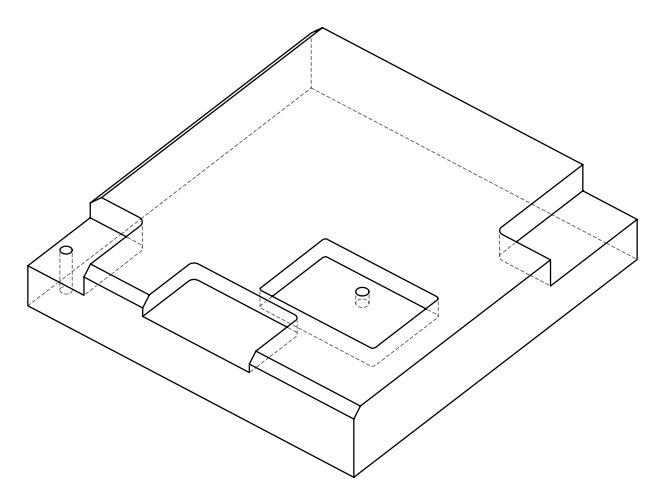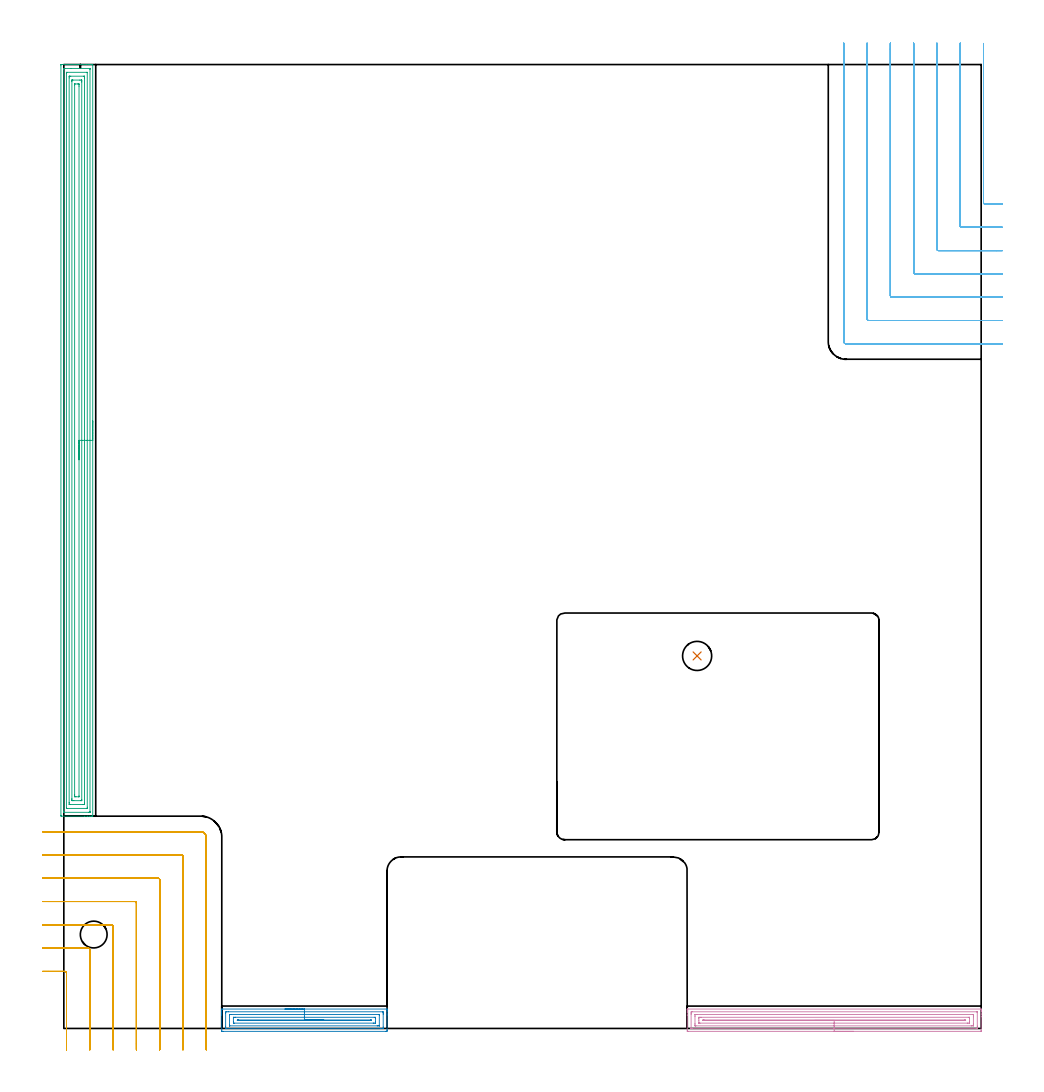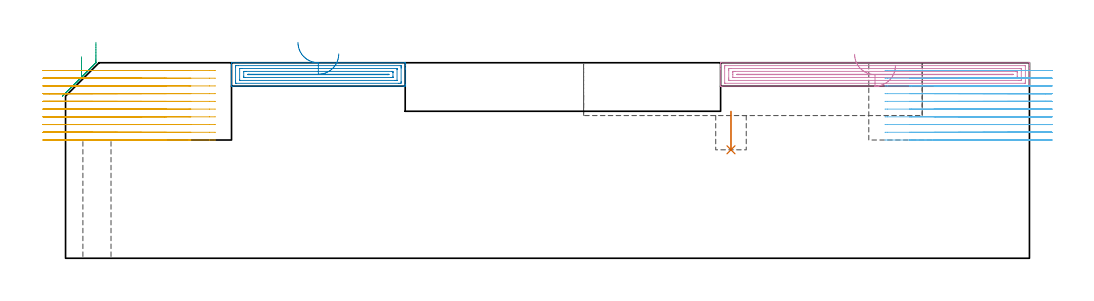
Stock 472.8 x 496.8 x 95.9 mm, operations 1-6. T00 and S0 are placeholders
(PLAN: 11 operations, 7 tool changes, 277.1 min)
(1 INDEXABLE_INSERT_DRILL_BLIND_HOLE_FROM_SOLID | STEP1POCKET | UGT0302_001 | 0.08 min | 7522 mm3)
(2 AREA_MILL | FG_CHAMFER_SURFACE | UGT0205_001 | 3.57 min | 6480 mm3)
(3 AREA_MILL_1 | FG_CHAMFER_SURFACE_1 | UGT0205_001 | 18.91 min | 53089 mm3)
(4 AREA_MILL_2 | FG_CHAMFER_SURFACE_2 | UGT0205_001 | 6.23 min | 10437 mm3)
(5 MILL_CORNER_NOTCH_RECTANGULAR | CORNER_NOTCH_RECTANGULAR | NXT0201_012 | Follow Part, ap 4, ae 75% | 19.31 min | 335175 mm3)
(6 MILL_CORNER_NOTCH_RECTANGULAR_1 | CORNER_NOTCH_RECTANGULAR_1 | NXT0201_012 | Follow Part, ap 4, ae 75% | 25.16 min | 453029 mm3)
(7 MILL_RECTANGULAR_POCKET | POCKET_RECTANGULAR_STRAIGHT | NXT0201_008 | Follow Part, ap 1.5, ae 75% | 158.3 min | 497623 mm3)
(8 MILL_SLOT | SLOT_PARTIAL_RECTANGULAR | NXT0201_011 | Follow Part, ap 3, ae 75% | 44.99 min | 324095 mm3)
(9 SPOT_DRILL | STEP1HOLE | NXT0321_9005460120000 | 0.04 min | 43 mm3)
(10 DRILL_THROUGH_HOLE_INTO_CENTER | STEP1HOLE | NXT0301_055 | 0.26 min | 3138 mm3)
(11 DRILL_TO_ENLARGE_THROUGH_HOLE | STEP1HOLE | NXT0301_103 | 0.27 min | 5526 mm3)
(TOOL UGT0302_001 | Indexable Insert Drill 15mm | D15 PA180 FL50 Z2)
(TOOL UGT0205_001 | Chamfer Mill 20 x 3 x 45 deg. | D20 FL50 Z2)
(TOOL NXT0201_012 | ENDMILL 16mm [2P460-1600-NA 1630] | D16 FL38 Z6)
(TOOL NXT0201_008 | ENDMILL 6mm [2P460-0600-NA 1630] | D6 FL26 Z6)
(TOOL NXT0201_011 | ENDMILL 12mm [2P460-1200-NA 1630] | D12 FL38 Z6)
(TOOL NXT0321_9005460120000 | NC Spot Drill, 142deg, 12mm, Carbide, Uncoated | D12 PA142 FL30 Z2)
(TOOL NXT0301_055 | Carbide Drill 8.4mm [860.1-0840-042A1-MM 2214] | D8.4 PA140 FL61 Z2)
(TOOL NXT0301_103 | Carbide Drill 13.8mm [860.1-1380-062A1-MM 2214] | D13.8 PA140 FL77 Z2)
(OP 1 INDEXABLE_INSERT_DRILL_BLIND_HOLE_FROM_SOLID)
G17 G21 G94 G90
T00 M6
G54
G17 G0 G90 X326.4 Y192. S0 M3
G43 Z105.9 H0
G94 G81 G98 Z53.2 F250. R72.
G80
M5
M2
(OP 2 AREA_MILL)
G17 G21 G94 G90
T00 M6
G54
G17 G0 G90 X114. Y10. S1061 M3
G43 Z105.9 H0
G94 G1 X114.038 Z105.028 F250.
X114.152 Z104.163
X114.341 Z103.312
X114.603 Z102.48
X114.937 Z101.674
X115.34 Z100.9
X115.808 Z100.164
X116.34 Z99.472
X116.929 Z98.829
X117.572 Z98.239
X118.264 Z97.708
X119. Z97.24
X119.774 Z96.837
X120.58 Z96.503
X121.412 Z96.241
X122.264 Z96.052
X123.128 Z95.938
X124. Z95.9
X166.43
X166.592 Y9.997 Z95.888
X166.594 Y9.993 Z95.884
X166.6 Y9.651 Z95.55
Y9.332 Z95.231
Y8.66 Z94.555
Y7.442 Z93.339
Y6.896 Z92.79
Y-0.769 Z85.129
X166.597 Y-1.042 Z84.856
X166.59 Y-1.492 Z84.406
X166.443 Y-1.496 Z84.402
X165.983 Y-1.5 Z84.4
X82.017
X81.584 Y-1.496 Z84.402
X81.41 Y-1.492 Z84.406
X81.4 Y-1.315 Z84.583
Y6.896 Z92.79
Y7.442 Z93.339
Y7.778 Z93.674
Y8.324 Z94.22
Y8.66 Z94.555
Y9.332 Z95.231
Y9.651 Z95.55
X81.406 Y9.993 Z95.884
X81.408 Y9.997 Z95.888
X81.57 Y10. Z95.9
X124.
Y8.586 Z94.486
X164.197 Y8.585 Z94.485
X164.273
X164.57 Y8.579 Z94.479
X164.59 Y8.482 Z94.382
X164.597 Y8.264 Z94.164
X164.599 Y7.778 Z93.678
X164.6 Y7.38 Z93.28
X164.599 Y0.722 Z86.622
X164.598 Y0.326 Z86.226
X164.59 Y-0.067 Z85.833
X164.197 Y-0.083 Z85.817
X164.12 Y-0.084 Z85.816
X163.303 Y-0.086 Z85.814
X83.803 Y-0.085 Z85.815
X83.727
X83.43 Y-0.079 Z85.821
X83.41 Y0.018 Z85.918
X83.403 Y0.236 Z86.136
X83.401 Y0.722 Z86.622
X83.4 Y1.12 Z87.02
X83.401 Y7.778 Z93.678
X83.402 Y8.174 Z94.074
X83.41 Y8.567 Z94.467
X83.803 Y8.583 Z94.483
X83.88 Y8.584 Z94.484
X84.697 Y8.586 Z94.486
X124.
Y7.171 Z93.071
X162.41
X162.503 Y7.169 Z93.069
X162.576 Y7.165 Z93.065
X162.59 Y7.164 Z93.064
X162.594 Y7.136 Z93.036
X162.597 Y7.083 Z92.983
X162.599 Y6.896 Z92.796
X162.6 Y6.708 Z92.608
X162.599 Y1.418 Z87.318
X162.593 Y1.355 Z87.255
X162.59 Y1.336 Z87.236
X162.582 Y1.334 Z87.234
X162.55 Y1.332 Z87.232
X162.41 Y1.33 Z87.23
X161.796 Y1.329 Z87.229
X161.517 Y1.328 Z87.228
X85.59 Y1.329 Z87.229
X85.497 Y1.331 Z87.231
X85.424 Y1.334 Z87.234
X85.41 Y1.336 Z87.236
X85.406 Y1.364 Z87.264
X85.403 Y1.417 Z87.317
X85.401 Y1.604 Z87.504
X85.4 Y1.791 Z87.691
X85.401 Y7.082 Z92.982
X85.407 Y7.145 Z93.045
X85.41 Y7.163 Z93.063
X85.418 Y7.166 Z93.066
X85.45 Y7.168 Z93.068
X85.59 Y7.17 Z93.07
X86.204 Y7.171 Z93.071
X86.483
X124.
Y5.757 Z91.657
X159.991 Y5.756 Z91.656
X160.472 Y5.752 Z91.652
X160.579 Y5.75 Z91.65
X160.59 Y5.564 Z91.464
X160.6 Y5.155 Z91.055
Y5.132 Z91.032
Y3.391 Z89.291
Y2.939 Z88.839
X160.598 Y2.831 Z88.731
X160.594 Y2.778 Z88.678
X160.591 Y2.756 Z88.656
X160.572 Y2.75 Z88.65
X160.36 Y2.746 Z88.646
X159.73 Y2.743 Z88.643
X159.47
X88.009
X87.528 Y2.748 Z88.648
X87.421 Y2.749 Z88.649
X87.41 Y2.936 Z88.836
X87.4 Y3.344 Z89.244
Y3.368 Z89.268
X87.401 Y5.561 Z91.461
X87.402 Y5.668 Z91.568
X87.406 Y5.722 Z91.622
X87.409 Y5.744 Z91.644
X87.428 Y5.75 Z91.65
X87.64 Y5.754 Z91.654
X88.27 Y5.757 Z91.657
X88.53
X124.
Y4.343 Z90.243
X158.038
X158.227 Y4.341 Z90.241
X158.59 Y4.335 Z90.235
X158.592 Y4.25 Z90.15
X158.59 Y4.176 Z90.076
X158.321 Y4.164 Z90.064
X158.132 Y4.158 Z90.058
X158.038 Y4.157 Z90.057
X157.944
X89.962
X89.773 Y4.159 Z90.059
X89.41 Y4.164 Z90.064
X89.408 Y4.25 Z90.15
X89.41 Y4.324 Z90.224
X89.679 Y4.336 Z90.236
X89.868 Y4.342 Z90.242
X89.962 Y4.343 Z90.243
X90.056
X124.
X124.872 Z90.281
X125.736 Z90.395
X126.588 Z90.584
X127.42 Z90.846
X128.226 Z91.18
X129. Z91.583
X129.736 Z92.051
X130.428 Z92.583
X131.071 Z93.172
X131.66 Z93.815
X132.192 Z94.507
X132.66 Z95.243
X133.063 Z96.017
X133.397 Z96.823
X133.659 Z97.655
X133.848 Z98.507
X133.962 Z99.371
X134. Z100.243
G0 Z105.9
M5
M2
(OP 3 AREA_MILL_1)
G17 G21 G94 G90
T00 M6
G54
G17 G0 G90 X14.9 Y313.1 S1061 M3
G43 Z105.9 H0
G94 G1 Y313.062 Z105.028 F250.
Y312.948 Z104.163
Y312.759 Z103.312
Y312.497 Z102.48
Y312.163 Z101.674
Y311.76 Z100.9
Y311.292 Z100.164
Y310.76 Z99.472
Y310.171 Z98.829
Y309.528 Z98.239
Y308.836 Z97.708
Y308.1 Z97.24
Y307.326 Z96.837
Y306.52 Z96.503
Y305.688 Z96.241
Y304.837 Z96.052
Y303.972 Z95.938
Y303.1 Z95.9
Y109.578
X14.897 Y109.41 Z95.888
X14.837 Y109.407 Z95.829
X14.413 Y109.4 Z95.412
X14.109 Z95.108
X13.396 Z94.392
X12.147 Z93.144
X10.718 Z91.713
X-1.158 Z79.84
X-1.492 Y109.41 Z79.506
X-1.499 Y109.742 Z79.499
Y109.756
Y496.175 Z79.501
X-1.494 Y496.78 Z79.504
X-1.492 Y496.793 Z79.506
X-0.889 Y496.8 Z80.108
X11.611 Z92.605
X13.04 Z94.036
X13.396 Z94.392
X14.109 Z95.108
X14.413 Z95.412
X14.837 Y496.793 Z95.829
X14.897 Y496.79 Z95.888
X14.9 Y496.622 Z95.9
Y303.1
X13.486 Z94.486
Y111.724
X13.485 Y111.634 Z94.485
X13.481 Y111.455 Z94.481
X13.479 Y111.411 Z94.479
X13.472 Y111.408 Z94.472
X13.448 Y111.404 Z94.448
X13.396 Y111.402 Z94.396
X12.916 Y111.4 Z93.916
X0.004 Y111.401 Z81.004
X-0.055 Y111.402 Z80.945
X-0.072 Y111.405 Z80.928
X-0.076 Y111.408 Z80.924
X-0.079 Y111.426 Z80.921
X-0.083 Y111.544 Z80.917
X-0.085 Y111.723 Z80.915
X-0.086 Y111.813 Z80.914
Y494.477
X-0.085 Y494.566 Z80.915
X-0.081 Y494.745 Z80.919
X-0.079 Y494.79 Z80.921
X-0.072 Y494.792 Z80.928
X-0.048 Y494.796 Z80.952
X0.004 Y494.798 Z81.004
X0.484 Y494.8 Z81.484
X3.609 Z84.609
X13.396 Y494.799 Z94.396
X13.455 Y494.798 Z94.455
X13.472 Y494.795 Z94.472
X13.476 Y494.792 Z94.476
X13.479 Y494.774 Z94.479
X13.483 Y494.656 Z94.483
X13.485 Y494.477 Z94.485
X13.486 Y494.387 Z94.486
Y303.1
X12.071 Z93.071
Y114.033
X12.07 Y113.601 Z93.07
X12.068 Y113.486 Z93.068
X12.065 Y113.429 Z93.065
X12.063 Y113.41 Z93.063
X12.011 Y113.407 Z93.011
X11.81 Y113.401 Z92.81
X1.589 Z82.589
X1.455 Y113.404 Z82.455
X1.349 Y113.41 Z82.349
X1.334 Y113.414 Z82.334
X1.332 Y113.422 Z82.332
X1.33 Y113.447 Z82.33
X1.329 Y113.601 Z82.329
Y492.167
X1.33 Y492.599 Z82.33
X1.331 Y492.715 Z82.331
X1.335 Y492.771 Z82.335
X1.337 Y492.79 Z82.337
X1.389 Y492.793 Z82.389
X1.59 Y492.799 Z82.59
X11.811 Z92.811
X11.945 Y492.796 Z92.945
X12.051 Y492.79 Z93.051
X12.066 Y492.786 Z93.066
X12.068 Y492.778 Z93.068
X12.07 Y492.753 Z93.07
X12.071 Y492.599 Z93.071
Y303.1
X10.657 Z91.657
Y116.282
X10.651 Y115.455 Z91.651
X10.645 Y115.41 Z91.645
X10.596 Y115.405 Z91.596
X10.486 Y115.402 Z91.486
X10.266 Y115.4 Z91.266
X9.825 Z90.825
X3.129 Z84.129
X2.912 Y115.402 Z83.912
X2.804 Y115.405 Z83.804
X2.755 Y115.41 Z83.755
X2.75 Y115.444 Z83.75
X2.743 Y116.222 Z83.743
Y116.282
Y489.918
X2.749 Y490.745 Z83.749
X2.755 Y490.79 Z83.755
X2.804 Y490.795 Z83.804
X2.914 Y490.798 Z83.914
X3.134 Y490.8 Z84.134
X3.575 Z84.575
X10.271 Z91.271
X10.488 Y490.798 Z91.488
X10.596 Y490.795 Z91.596
X10.645 Y490.79 Z91.645
X10.65 Y490.756 Z91.65
X10.657 Y489.979 Z91.657
Y489.918
Y303.1
X9.243 Z90.243
Y118.07
X9.242 Y117.76 Z90.242
X9.237 Y117.448 Z90.237
X9.236 Y117.414 Z90.236
X9.223 Y117.41 Z90.223
X9.183 Y117.405 Z90.183
X9.099 Y117.402 Z90.099
X8.932 Y117.4 Z89.932
X8.708 Z89.708
X5.137 Z86.137
X4.468 Y117.402 Z85.468
X4.241 Y117.404 Z85.241
X4.175 Y117.41 Z85.175
X4.164 Y117.429 Z85.164
X4.161 Y117.483 Z85.161
X4.158 Y118.07 Z85.158
X4.157 Y118.381 Z85.157
Y488.13
X4.158 Y488.44 Z85.158
X4.163 Y488.752 Z85.163
X4.164 Y488.786 Z85.164
X4.177 Y488.79 Z85.177
X4.217 Y488.795 Z85.217
X4.301 Y488.798 Z85.301
X4.468 Y488.8 Z85.468
X4.692 Z85.692
X8.263 Z89.263
X8.932 Y488.798 Z89.932
X9.159 Y488.796 Z90.159
X9.225 Y488.79 Z90.225
X9.236 Y488.771 Z90.236
X9.238 Y488.717 Z90.238
X9.242 Y488.13 Z90.242
X9.243 Y487.819 Z90.243
Y303.1
X7.829 Z88.829
X7.828 Y119.858 Z88.828
X7.826 Y119.516 Z88.826
X7.824 Y119.432 Z88.824
X7.823 Y119.417 Z88.823
X7.81 Y119.41 Z88.81
X7.756 Y119.406 Z88.756
X7.603 Y119.401 Z88.603
X6.254 Y119.4 Z87.254
X5.816 Y119.402 Z86.816
X5.621 Y119.408 Z86.621
X5.579 Y119.41 Z86.579
X5.576 Y119.482 Z86.576
X5.573 Y119.646 Z86.573
X5.572 Y119.858 Z86.572
X5.571 Y120.541 Z86.571
Y486.342
X5.574 Y486.684 Z86.574
X5.576 Y486.768 Z86.576
X5.577 Y486.783 Z86.577
X5.59 Y486.79 Z86.59
X5.644 Y486.794 Z86.644
X5.797 Y486.799 Z86.797
X7.146 Y486.8 Z88.146
X7.584 Y486.798 Z88.584
X7.779 Y486.792 Z88.779
X7.821 Y486.79 Z88.821
X7.824 Y486.718 Z88.824
X7.827 Y486.555 Z88.827
X7.828 Y486.342 Z88.828
X7.829 Y485.659 Z88.829
Y303.1
Y302.228 Z88.867
Y301.364 Z88.981
Y300.512 Z89.17
Y299.68 Z89.432
Y298.874 Z89.766
Y298.1 Z90.169
Y297.364 Z90.637
Y296.672 Z91.168
Y296.029 Z91.758
Y295.44 Z92.401
Y294.909 Z93.093
Y294.44 Z93.829
Y294.037 Z94.603
Y293.703 Z95.409
Y293.441 Z96.241
Y293.252 Z97.092
Y293.138 Z97.957
Y293.1 Z98.829
G0 Z105.9
M5
M2
(OP 4 AREA_MILL_2)
G17 G21 G94 G90
T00 M6
G54
G17 G0 G90 X407.05 Y-1.5 S1061 M3
G43 Z105.9 H0
Z94.4
G94 G1 X407.012 Z93.528 F250.
X406.898 Z92.663
X406.709 Z91.812
X406.447 Z90.98
X406.113 Z90.174
X405.71 Z89.4
X405.242 Z88.664
X404.71 Z87.972
X404.121 Z87.329
X403.478 Z86.74
X402.786 Z86.208
X402.05 Z85.74
X401.276 Z85.337
X400.47 Z85.003
X399.638 Z84.741
X398.786 Z84.552
X397.922 Z84.438
X397.05 Z84.4
X321.931
X321.498 Y-1.496 Z84.402
X321.31 Y-1.492 Z84.406
X321.3 Y-1.301 Z84.596
Y6.896 Z92.791
Y8.297 Z94.193
Y8.66 Z94.555
Y9.385 Z95.285
Y9.623 Z95.523
X321.306 Y9.993 Z95.884
X321.308 Y9.997 Z95.888
X321.484 Y10. Z95.9
X472.616
X472.792 Y9.997 Z95.888
X472.794 Y9.993 Z95.884
X472.8 Y9.623 Z95.523
Y9.385 Z95.284
Y8.66 Z94.555
Y7.415 Z93.312
Y6.014 Z91.909
Y-1.042 Z84.856
X472.798 Y-1.303 Z84.594
X472.79 Y-1.492 Z84.406
X472.599 Y-1.499 Z84.399
X397.05 Y-1.5 Z84.4
Y-0.086 Z85.814
X323.72 Y-0.085 Z85.815
X323.644
X323.335 Y-0.079 Z85.821
X323.309 Y-0.074 Z85.826
X323.305 Y-0.05 Z85.85
X323.302 Y-0.015 Z85.885
X323.301 Y0.019 Z85.919
X323.3 Y0.254 Z86.154
Y7.309 Z93.209
X323.302 Y7.778 Z93.678
X323.306 Y8.186 Z94.086
X323.32 Y8.579 Z94.479
X323.72 Y8.585 Z94.485
X323.795
X470.38
X470.457
X470.765 Y8.579 Z94.479
X470.791 Y8.574 Z94.474
X470.795 Y8.55 Z94.45
X470.798 Y8.515 Z94.415
X470.799 Y8.481 Z94.381
X470.8 Y8.246 Z94.146
Y1.191 Z87.091
X470.798 Y0.722 Z86.622
X470.794 Y0.314 Z86.214
X470.78 Y-0.079 Z85.821
X470.38 Y-0.085 Z85.815
X470.305
X397.05 Y-0.086 Z85.814
Y1.328 Z87.228
X325.787 Y1.329 Z87.229
X325.508 Y1.33 Z87.23
X325.415 Y1.332 Z87.232
X325.343 Y1.335 Z87.235
X325.31 Y1.345 Z87.245
X325.307 Y1.399 Z87.299
X325.303 Y1.604 Z87.504
X325.3 Y1.809 Z87.709
Y2.486 Z88.386
Y6.219 Z92.119
X325.302 Y6.896 Z92.796
X325.304 Y7.097 Z92.997
X325.31 Y7.163 Z93.063
X325.369 Y7.165 Z93.065
X325.508 Y7.168 Z93.068
X326.123 Y7.171 Z93.071
X326.402
X468.313
X468.592 Y7.17 Z93.07
X468.685 Y7.168 Z93.068
X468.757 Y7.165 Z93.065
X468.79 Y7.155 Z93.055
X468.793 Y7.101 Z93.001
X468.797 Y6.896 Z92.796
X468.8 Y6.691 Z92.591
Y6.014 Z91.914
Y2.281 Z88.181
X468.798 Y1.604 Z87.504
X468.796 Y1.403 Z87.303
X468.79 Y1.337 Z87.237
X468.731 Y1.335 Z87.235
X468.592 Y1.332 Z87.232
X467.977 Y1.329 Z87.229
X467.698 Y1.328 Z87.228
X397.05
Y2.743 Z88.643
X327.931
X327.441 Y2.745 Z88.645
X327.331 Y2.748 Z88.648
X327.314 Y2.749 Z88.649
X327.31 Y2.766 Z88.666
X327.305 Y2.819 Z88.719
X327.302 Y2.928 Z88.828
X327.3 Y4.25 Z90.15
Y5.129 Z91.029
X327.303 Y5.571 Z91.471
X327.306 Y5.681 Z91.581
X327.31 Y5.735 Z91.635
X327.316 Y5.751 Z91.651
X327.346 Y5.752 Z91.652
X327.559 Y5.755 Z91.655
X328.191 Y5.757 Z91.657
X328.451
X466.17
X466.659 Y5.755 Z91.655
X466.769 Y5.752 Z91.652
X466.786 Y5.751 Z91.651
X466.79 Y5.734 Z91.634
X466.795 Y5.68 Z91.58
X466.798 Y5.572 Z91.472
X466.8 Y5.135 Z91.035
Y3.371 Z89.271
X466.798 Y2.929 Z88.829
X466.794 Y2.819 Z88.719
X466.79 Y2.765 Z88.665
X466.784 Y2.749 Z88.649
X466.754 Y2.748 Z88.648
X466.541 Y2.745 Z88.645
X465.909 Y2.743 Z88.643
X465.649
X397.05
Y4.157 Z90.057
X329.885
X329.696 Y4.159 Z90.059
X329.327 Y4.164 Z90.064
X329.31 Y4.25 Z90.15
Y4.327 Z90.227
X329.602 Y4.338 Z90.238
X329.791 Y4.342 Z90.242
X329.885 Y4.343 Z90.243
X329.979
X464.215
X464.404 Y4.341 Z90.241
X464.773 Y4.336 Z90.236
X464.79 Y4.25 Z90.15
Y4.173 Z90.073
X464.498 Y4.162 Z90.062
X464.31 Y4.158 Z90.058
X464.215 Y4.157 Z90.057
X464.121
X397.05
X396.178 Z90.095
X395.314 Z90.209
X394.462 Z90.398
X393.63 Z90.66
X392.824 Z90.994
X392.05 Z91.397
X391.314 Z91.865
X390.622 Z92.396
X389.979 Z92.986
X389.39 Z93.629
X388.858 Z94.321
X388.39 Z95.057
X387.987 Z95.831
X387.653 Z96.637
X387.391 Z97.469
X387.202 Z98.32
X387.088 Z99.185
X387.05 Z100.057
G0 Z105.9
M5
M2
(OP 5 MILL_CORNER_NOTCH_RECTANGULAR)
G17 G21 G94 G90
T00 M6
G54
G17 G0 G90 X1.403 Y-11. S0 M3
G43 Z105.9 H1
Z92.11
G94 G1 X1.4 Y-8. F250.
Y-7.927 F500.
Y28.606
G3 X0.606 Y29.4 R0.8
G1 X-7.746
X-8.
X-11. Y29.411 F250.
G0 Z105.9
X13.404 Y-11.
Z92.11
G1 X13.4 Y-8.
Y-7.927 F500.
Y40.606
G3 X12.606 Y41.4 R0.8
G1 X-7.746
X-8. Y41.401
X-11. Y41.413 F250.
G0 Z105.9
X25.405 Y-11.
Z92.11
G1 X25.4 Y-8.
Y-7.927 F500.
Y52.606
G3 X24.606 Y53.4 R0.8
G1 X-7.746
X-8. Y53.401
X-11. Y53.417 F250.
G0 Z105.9
X37.406 Y-11.
Z92.11
G1 X37.4 Y-8.
Y-7.927 F500.
Y64.605
G3 X36.605 Y65.4 R0.8
G1 X-7.746
X-8. Y65.401
X-11. Y65.422 F250.
G0 Z105.9
X49.409 Y-11.
Z92.11
G1 X49.4 Y-8.
Y-7.927 F500.
Y76.605
G3 X48.605 Y77.4 R0.8
G1 X-7.746
G2 X-8. Y77.401 R24.
G1 X-11. Y77.433 F250.
G0 Z105.9
X61.418 Y-11.
Z92.11
G1 X61.4 Y-8.
Y-7.927 F500.
Y88.605
G3 X60.605 Y89.4 R0.8
G1 X-7.746
G2 X-8. Y89.403 R12.
G1 X-10.999 Y89.466 F250.
G0 Z105.9
X73.4 Y-10.927
Z92.11
G1 Y-7.927
Y98.6 F500.
G3 X70.6 Y101.4 R2.8
G1 X-7.746
X-10.746 F250.
G0 Z105.9
X1.4 Y-11.
Z88.32
G1 Y-8.
Y28.606 F500.
G3 X0.606 Y29.4 R0.8
G1 X-7.758
X-8.
X-11. Y29.41 F250.
G0 Z105.9
X13.4 Y-11.
Z88.32
G1 Y-8.
Y40.606 F500.
G3 X12.606 Y41.4 R0.8
G1 X-7.758
X-8.
X-11. Y41.413 F250.
G0 Z105.9
X25.4 Y-11.
Z88.32
G1 Y-8.
Y52.606 F500.
G3 X24.606 Y53.4 R0.8
G1 X-7.758
X-8. Y53.401
X-11. Y53.416 F250.
G0 Z105.9
X37.4 Y-11.
Z88.32
G1 Y-8.
Y64.605 F500.
G3 X36.605 Y65.4 R0.8
G1 X-7.758
X-8. Y65.401
X-11. Y65.421 F250.
G0 Z105.9
X49.4 Y-11.
Z88.32
G1 Y-8.
Y76.605 F500.
G3 X48.605 Y77.4 R0.8
G1 X-7.758
G2 X-8. Y77.401 R24.
G1 X-11. Y77.431 F250.
G0 Z105.9
X61.4 Y-11.
Z88.32
G1 Y-8.
Y88.605 F500.
G3 X60.605 Y89.4 R0.8
G1 X-7.758
G2 X-8. Y89.402 R12.
G1 X-10.999 Y89.463 F250.
G0 Z105.9
X73.4 Y-11.
Z88.32
G1 Y-8.
Y98.6 F500.
G3 X70.6 Y101.4 R2.8
G1 X-7.758
X-10.758 F250.
G0 Z105.9
X1.4 Y-11.
Z84.53
G1 Y-8.
Y28.606 F500.
G3 X0.606 Y29.4 R0.8
G1 X-8.
X-11. F250.
G0 Z105.9
X13.4 Y-11.
Z84.53
G1 Y-8.
Y40.606 F500.
G3 X12.606 Y41.4 R0.8
G1 X-8.
X-11. F250.
G0 Z105.9
X25.4 Y-11.
Z84.53
G1 Y-8.
Y52.606 F500.
G3 X24.606 Y53.4 R0.8
G1 X-8.
X-11. F250.
G0 Z105.9
X37.4 Y-11.
Z84.53
G1 Y-8.
Y64.605 F500.
G3 X36.605 Y65.4 R0.8
G1 X-8.
X-11. F250.
G0 Z105.9
X49.4 Y-11.
Z84.53
G1 Y-8.
Y76.605 F500.
G3 X48.605 Y77.4 R0.8
G1 X-8.
X-11. F250.
G0 Z105.9
X61.4 Y-11.
Z84.53
G1 Y-8.
Y88.605 F500.
G3 X60.605 Y89.4 R0.8
G1 X-8.
X-11. F250.
G0 Z105.9
X73.4 Y-11.
Z84.53
G1 Y-8.
Y98.6 F500.
G3 X70.6 Y101.4 R2.8
G1 X-8.
X-11. F250.
G0 Z105.9
X1.4 Y-11.
Z80.74
G1 Y-8.
Y28.606 F500.
G3 X0.606 Y29.4 R0.8
G1 X-8.
X-11. F250.
G0 Z105.9
X13.4 Y-11.
Z80.74
G1 Y-8.
Y40.606 F500.
G3 X12.606 Y41.4 R0.8
G1 X-8.
X-11. F250.
G0 Z105.9
X25.4 Y-11.
Z80.74
G1 Y-8.
Y52.606 F500.
G3 X24.606 Y53.4 R0.8
G1 X-8.
X-11. F250.
G0 Z105.9
X37.4 Y-11.
Z80.74
G1 Y-8.
Y64.605 F500.
G3 X36.605 Y65.4 R0.8
G1 X-8.
X-11. F250.
G0 Z105.9
X49.4 Y-11.
Z80.74
G1 Y-8.
Y76.605 F500.
G3 X48.605 Y77.4 R0.8
G1 X-8.
X-11. F250.
G0 Z105.9
X61.4 Y-11.
Z80.74
G1 Y-8.
Y88.605 F500.
G3 X60.605 Y89.4 R0.8
G1 X-8.
X-11. F250.
G0 Z105.9
X73.4 Y-11.
Z80.74
G1 Y-8.
Y98.6 F500.
G3 X70.6 Y101.4 R2.8
G1 X-8.
X-11. F250.
G0 Z105.9
X1.4 Y-11.
Z76.95
G1 Y-8.
Y28.606 F500.
G3 X0.606 Y29.4 R0.8
G1 X-8.
X-11. F250.
G0 Z105.9
X13.4 Y-11.
Z76.95
G1 Y-8.
Y40.606 F500.
G3 X12.606 Y41.4 R0.8
G1 X-8.
X-11. F250.
G0 Z105.9
X25.4 Y-11.
Z76.95
G1 Y-8.
Y52.606 F500.
G3 X24.606 Y53.4 R0.8
G1 X-8.
X-11. F250.
G0 Z105.9
X37.4 Y-11.
Z76.95
G1 Y-8.
Y64.605 F500.
G3 X36.605 Y65.4 R0.8
G1 X-8.
X-11. F250.
G0 Z105.9
X49.4 Y-11.
Z76.95
G1 Y-8.
Y76.605 F500.
G3 X48.605 Y77.4 R0.8
G1 X-8.
X-11. F250.
G0 Z105.9
X61.4 Y-11.
Z76.95
G1 Y-8.
Y88.605 F500.
G3 X60.605 Y89.4 R0.8
G1 X-8.
X-11. F250.
G0 Z105.9
X73.4 Y-11.
Z76.95
G1 Y-8.
Y98.6 F500.
G3 X70.6 Y101.4 R2.8
G1 X-8.
X-11. F250.
G0 Z105.9
X1.4 Y-11.
Z73.16
G1 Y-8.
Y28.606 F500.
G3 X0.606 Y29.4 R0.8
G1 X-8.
X-11. F250.
G0 Z105.9
X13.4 Y-11.
Z73.16
G1 Y-8.
Y40.606 F500.
G3 X12.606 Y41.4 R0.8
G1 X-8.
X-11. F250.
G0 Z105.9
X25.4 Y-11.
Z73.16
G1 Y-8.
Y52.606 F500.
G3 X24.606 Y53.4 R0.8
G1 X-8.
X-11. F250.
G0 Z105.9
X37.4 Y-11.
Z73.16
G1 Y-8.
Y64.605 F500.
G3 X36.605 Y65.4 R0.8
G1 X-8.
X-11. F250.
G0 Z105.9
X49.4 Y-11.
Z73.16
G1 Y-8.
Y76.605 F500.
G3 X48.605 Y77.4 R0.8
G1 X-8.
X-11. F250.
G0 Z105.9
X61.4 Y-11.
Z73.16
G1 Y-8.
Y88.605 F500.
G3 X60.605 Y89.4 R0.8
G1 X-8.
X-11. F250.
G0 Z105.9
X73.4 Y-11.
Z73.16
G1 Y-8.
Y98.6 F500.
G3 X70.6 Y101.4 R2.8
G1 X-8.
X-11. F250.
G0 Z105.9
X1.4 Y-11.
Z69.37
G1 Y-8.
Y28.606 F500.
G3 X0.606 Y29.4 R0.8
G1 X-8.
X-11. F250.
G0 Z105.9
X13.4 Y-11.
Z69.37
G1 Y-8.
Y40.606 F500.
G3 X12.606 Y41.4 R0.8
G1 X-8.
X-11. F250.
G0 Z105.9
X25.4 Y-11.
Z69.37
G1 Y-8.
Y52.606 F500.
G3 X24.606 Y53.4 R0.8
G1 X-8.
X-11. F250.
G0 Z105.9
X37.4 Y-11.
Z69.37
G1 Y-8.
Y64.605 F500.
G3 X36.605 Y65.4 R0.8
G1 X-8.
X-11. F250.
G0 Z105.9
X49.4 Y-11.
Z69.37
G1 Y-8.
Y76.605 F500.
G3 X48.605 Y77.4 R0.8
G1 X-8.
X-11. F250.
G0 Z105.9
X61.4 Y-11.
Z69.37
G1 Y-8.
Y88.605 F500.
G3 X60.605 Y89.4 R0.8
G1 X-8.
X-11. F250.
G0 Z105.9
X73.4 Y-11.
Z69.37
G1 Y-8.
Y98.6 F500.
G3 X70.6 Y101.4 R2.8
G1 X-8.
X-11. F250.
G0 Z105.9
X1.4 Y-11.
Z65.58
G1 Y-8.
Y28.606 F500.
G3 X0.606 Y29.4 R0.8
G1 X-8.
X-11. F250.
G0 Z105.9
X13.4 Y-11.
Z65.58
G1 Y-8.
Y40.606 F500.
G3 X12.606 Y41.4 R0.8
G1 X-8.
X-11. F250.
G0 Z105.9
X25.4 Y-11.
Z65.58
G1 Y-8.
Y52.606 F500.
G3 X24.606 Y53.4 R0.8
G1 X-8.
X-11. F250.
G0 Z105.9
X37.4 Y-11.
Z65.58
G1 Y-8.
Y64.605 F500.
G3 X36.605 Y65.4 R0.8
G1 X-8.
X-11. F250.
G0 Z105.9
X49.4 Y-11.
Z65.58
G1 Y-8.
Y76.605 F500.
G3 X48.605 Y77.4 R0.8
G1 X-8.
X-11. F250.
G0 Z105.9
X61.4 Y-11.
Z65.58
G1 Y-8.
Y88.605 F500.
G3 X60.605 Y89.4 R0.8
G1 X-8.
X-11. F250.
G0 Z105.9
X73.4 Y-11.
Z65.58
G1 Y-8.
Y98.6 F500.
G3 X70.6 Y101.4 R2.8
G1 X-8.
X-11. F250.
G0 Z105.9
X1.4 Y-11.
Z61.79
G1 Y-8.
Y28.606 F500.
G3 X0.606 Y29.4 R0.8
G1 X-8.
X-11. F250.
G0 Z105.9
X13.4 Y-11.
Z61.79
G1 Y-8.
Y40.606 F500.
G3 X12.606 Y41.4 R0.8
G1 X-8.
X-11. F250.
G0 Z105.9
X25.4 Y-11.
Z61.79
G1 Y-8.
Y52.606 F500.
G3 X24.606 Y53.4 R0.8
G1 X-8.
X-11. F250.
G0 Z105.9
X37.4 Y-11.
Z61.79
G1 Y-8.
Y64.605 F500.
G3 X36.605 Y65.4 R0.8
G1 X-8.
X-11. F250.
G0 Z105.9
X49.4 Y-11.
Z61.79
G1 Y-8.
Y76.605 F500.
G3 X48.605 Y77.4 R0.8
G1 X-8.
X-11. F250.
G0 Z105.9
X61.4 Y-11.
Z61.79
G1 Y-8.
Y88.605 F500.
G3 X60.605 Y89.4 R0.8
G1 X-8.
X-11. F250.
G0 Z105.9
X73.4 Y-11.
Z61.79
G1 Y-8.
Y98.6 F500.
G3 X70.6 Y101.4 R2.8
G1 X-8.
X-11. F250.
G0 Z105.9
X1.4 Y-11.
Z58.
G1 Y-8.
Y28.606 F500.
G3 X0.606 Y29.4 R0.8
G1 X-8.
X-11. F250.
G0 Z105.9
X13.4 Y-11.
Z58.
G1 Y-8.
Y40.606 F500.
G3 X12.606 Y41.4 R0.8
G1 X-8.
X-11. F250.
G0 Z105.9
X25.4 Y-11.
Z58.
G1 Y-8.
Y52.606 F500.
G3 X24.606 Y53.4 R0.8
G1 X-8.
X-11. F250.
G0 Z105.9
X37.4 Y-11.
Z58.
G1 Y-8.
Y64.605 F500.
G3 X36.605 Y65.4 R0.8
G1 X-8.
X-11. F250.
G0 Z105.9
X49.4 Y-11.
Z58.
G1 Y-8.
Y76.605 F500.
G3 X48.605 Y77.4 R0.8
G1 X-8.
X-11. F250.
G0 Z105.9
X61.4 Y-11.
Z58.
G1 Y-8.
Y88.605 F500.
G3 X60.605 Y89.4 R0.8
G1 X-8.
X-11. F250.
G0 Z105.9
X73.4 Y-11.
Z58.
G1 Y-8.
Y98.6 F500.
G3 X70.6 Y101.4 R2.8
G1 X-8.
X-11. F250.
G0 Z105.9
M5
M2
(OP 6 MILL_CORNER_NOTCH_RECTANGULAR_1)
G17 G21 G94 G90
T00 M6
G54
G17 G0 G90 X474. Y507.71 S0 M3
G43 Z105.9 H1
Z92.11
G94 G1 Y504.71 F250.
Y425.693 F500.
G3 X474.793 Y424.9 R0.8
G1 X480.8
X483.8 F250.
G0 Z105.9
X462. Y507.8
Z92.11
G1 Y504.8
Y413.694 F500.
G3 X462.794 Y412.9 R0.8
G1 X480.8
X483.8 F250.
G0 Z105.9
X450. Y507.8
Z92.11
G1 Y504.8
Y401.694 F500.
G3 X450.794 Y400.9 R0.8
G1 X480.8
X483.8 F250.
G0 Z105.9
X438. Y507.8
Z92.11
G1 Y504.8
Y389.695 F500.
G3 X438.795 Y388.9 R0.8
G1 X480.8
X483.8 F250.
G0 Z105.9
X426. Y507.8
Z92.11
G1 Y504.8
Y377.695 F500.
G3 X426.795 Y376.9 R0.8
G1 X480.8
X483.8 F250.
G0 Z105.9
X414. Y507.8
Z92.11
G1 Y504.8
Y365.695 F500.
G3 X414.795 Y364.9 R0.8
G1 X480.8
X483.8 F250.
G0 Z105.9
X402. Y507.8
Z92.11
G1 Y504.8
Y354. F500.
G3 X403.1 Y352.9 R1.1
G1 X480.8
X483.8 F250.
G0 Z105.9
X474. Y507.71
Z88.32
G1 Y504.71
Y425.693 F500.
G3 X474.793 Y424.9 R0.8
G1 X480.8
X483.8 F250.
G0 Z105.9
X462. Y507.8
Z88.32
G1 Y504.8
Y413.694 F500.
G3 X462.794 Y412.9 R0.8
G1 X480.8
X483.8 F250.
G0 Z105.9
X450. Y507.8
Z88.32
G1 Y504.8
Y401.694 F500.
G3 X450.794 Y400.9 R0.8
G1 X480.8
X483.8 F250.
G0 Z105.9
X438. Y507.8
Z88.32
G1 Y504.8
Y389.695 F500.
G3 X438.795 Y388.9 R0.8
G1 X480.8
X483.8 F250.
G0 Z105.9
X426. Y507.8
Z88.32
G1 Y504.8
Y377.695 F500.
G3 X426.795 Y376.9 R0.8
G1 X480.8
X483.8 F250.
G0 Z105.9
X414. Y507.8
Z88.32
G1 Y504.8
Y365.695 F500.
G3 X414.795 Y364.9 R0.8
G1 X480.8
X483.8 F250.
G0 Z105.9
X402. Y507.8
Z88.32
G1 Y504.8
Y354. F500.
G3 X403.1 Y352.9 R1.1
G1 X480.8
X483.8 F250.
G0 Z105.9
X474. Y507.71
Z84.53
G1 Y504.71
Y425.693 F500.
G3 X474.793 Y424.9 R0.8
G1 X480.8
X483.8 F250.
G0 Z105.9
X462. Y507.8
Z84.53
G1 Y504.8
Y413.694 F500.
G3 X462.794 Y412.9 R0.8
G1 X480.8
X483.8 F250.
G0 Z105.9
X450. Y507.8
Z84.53
G1 Y504.8
Y401.694 F500.
G3 X450.794 Y400.9 R0.8
G1 X480.8
X483.8 F250.
G0 Z105.9
X438. Y507.8
Z84.53
G1 Y504.8
Y389.695 F500.
G3 X438.795 Y388.9 R0.8
G1 X480.8
X483.8 F250.
G0 Z105.9
X426. Y507.8
Z84.53
G1 Y504.8
Y377.695 F500.
G3 X426.795 Y376.9 R0.8
G1 X480.8
X483.8 F250.
G0 Z105.9
X414. Y507.8
Z84.53
G1 Y504.8
Y365.695 F500.
G3 X414.795 Y364.9 R0.8
G1 X480.8
X483.8 F250.
G0 Z105.9
X402. Y507.8
Z84.53
G1 Y504.8
Y354. F500.
G3 X403.1 Y352.9 R1.1
G1 X480.8
X483.8 F250.
G0 Z105.9
X474. Y507.71
Z80.74
G1 Y504.71
Y425.693 F500.
G3 X474.793 Y424.9 R0.8
G1 X480.8
X483.8 F250.
G0 Z105.9
X462. Y507.8
Z80.74
G1 Y504.8
Y413.694 F500.
G3 X462.794 Y412.9 R0.8
G1 X480.8
X483.8 F250.
G0 Z105.9
X450. Y507.8
Z80.74
G1 Y504.8
Y401.694 F500.
G3 X450.794 Y400.9 R0.8
G1 X480.8
X483.8 F250.
G0 Z105.9
X438. Y507.8
Z80.74
G1 Y504.8
Y389.695 F500.
G3 X438.795 Y388.9 R0.8
G1 X480.8
X483.8 F250.
G0 Z105.9
X426. Y507.8
Z80.74
G1 Y504.8
Y377.695 F500.
G3 X426.795 Y376.9 R0.8
G1 X480.8
X483.8 F250.
G0 Z105.9
X414. Y507.8
Z80.74
G1 Y504.8
Y365.695 F500.
G3 X414.795 Y364.9 R0.8
G1 X480.8
X483.8 F250.
G0 Z105.9
X402. Y507.8
Z80.74
G1 Y504.8
Y354. F500.
G3 X403.1 Y352.9 R1.1
G1 X480.8
X483.8 F250.
G0 Z105.9
X474. Y507.71
Z76.95
G1 Y504.71
Y425.693 F500.
G3 X474.793 Y424.9 R0.8
G1 X480.8
X483.8 F250.
G0 Z105.9
X462. Y507.8
Z76.95
G1 Y504.8
Y413.694 F500.
G3 X462.794 Y412.9 R0.8
G1 X480.8
X483.8 F250.
G0 Z105.9
X450. Y507.8
Z76.95
G1 Y504.8
Y401.694 F500.
G3 X450.794 Y400.9 R0.8
G1 X480.8
X483.8 F250.
G0 Z105.9
X438. Y507.8
Z76.95
G1 Y504.8
Y389.695 F500.
G3 X438.795 Y388.9 R0.8
G1 X480.8
X483.8 F250.
G0 Z105.9
X426. Y507.8
Z76.95
G1 Y504.8
Y377.695 F500.
G3 X426.795 Y376.9 R0.8
G1 X480.8
X483.8 F250.
G0 Z105.9
X414. Y507.8
Z76.95
G1 Y504.8
Y365.695 F500.
G3 X414.795 Y364.9 R0.8
G1 X480.8
X483.8 F250.
G0 Z105.9
X402. Y507.8
Z76.95
G1 Y504.8
Y354. F500.
G3 X403.1 Y352.9 R1.1
G1 X480.8
X483.8 F250.
G0 Z105.9
X474. Y507.71
Z73.16
G1 Y504.71
Y425.693 F500.
G3 X474.793 Y424.9 R0.8
G1 X480.8
X483.8 F250.
G0 Z105.9
X462. Y507.8
Z73.16
G1 Y504.8
Y413.694 F500.
G3 X462.794 Y412.9 R0.8
G1 X480.8
X483.8 F250.
G0 Z105.9
X450. Y507.8
Z73.16
G1 Y504.8
Y401.694 F500.
G3 X450.794 Y400.9 R0.8
G1 X480.8
X483.8 F250.
G0 Z105.9
X438. Y507.8
Z73.16
G1 Y504.8
Y389.695 F500.
G3 X438.795 Y388.9 R0.8
G1 X480.8
X483.8 F250.
G0 Z105.9
X426. Y507.8
Z73.16
G1 Y504.8
Y377.695 F500.
G3 X426.795 Y376.9 R0.8
G1 X480.8
X483.8 F250.
G0 Z105.9
X414. Y507.8
Z73.16
G1 Y504.8
Y365.695 F500.
G3 X414.795 Y364.9 R0.8
G1 X480.8
X483.8 F250.
G0 Z105.9
X402. Y507.8
Z73.16
G1 Y504.8
Y354. F500.
G3 X403.1 Y352.9 R1.1
G1 X480.8
X483.8 F250.
G0 Z105.9
X474. Y507.71
Z69.37
G1 Y504.71
Y425.693 F500.
G3 X474.793 Y424.9 R0.8
G1 X480.8
X483.8 F250.
G0 Z105.9
X462. Y507.8
Z69.37
G1 Y504.8
Y413.694 F500.
G3 X462.794 Y412.9 R0.8
G1 X480.8
X483.8 F250.
G0 Z105.9
X450. Y507.8
Z69.37
G1 Y504.8
Y401.694 F500.
G3 X450.794 Y400.9 R0.8
G1 X480.8
X483.8 F250.
G0 Z105.9
X438. Y507.8
Z69.37
G1 Y504.8
Y389.695 F500.
G3 X438.795 Y388.9 R0.8
G1 X480.8
X483.8 F250.
G0 Z105.9
X426. Y507.8
Z69.37
G1 Y504.8
Y377.695 F500.
G3 X426.795 Y376.9 R0.8
G1 X480.8
X483.8 F250.
G0 Z105.9
X414. Y507.8
Z69.37
G1 Y504.8
Y365.695 F500.
G3 X414.795 Y364.9 R0.8
G1 X480.8
X483.8 F250.
G0 Z105.9
X402. Y507.8
Z69.37
G1 Y504.8
Y354. F500.
G3 X403.1 Y352.9 R1.1
G1 X480.8
X483.8 F250.
G0 Z105.9
X474. Y507.71
Z65.58
G1 Y504.71
Y425.693 F500.
G3 X474.793 Y424.9 R0.8
G1 X480.8
X483.8 F250.
G0 Z105.9
X462. Y507.8
Z65.58
G1 Y504.8
Y413.694 F500.
G3 X462.794 Y412.9 R0.8
G1 X480.8
X483.8 F250.
G0 Z105.9
X450. Y507.8
Z65.58
G1 Y504.8
Y401.694 F500.
G3 X450.794 Y400.9 R0.8
G1 X480.8
X483.8 F250.
G0 Z105.9
X438. Y507.8
Z65.58
G1 Y504.8
Y389.695 F500.
G3 X438.795 Y388.9 R0.8
G1 X480.8
X483.8 F250.
G0 Z105.9
X426. Y507.8
Z65.58
G1 Y504.8
Y377.695 F500.
G3 X426.795 Y376.9 R0.8
G1 X480.8
X483.8 F250.
G0 Z105.9
X414. Y507.8
Z65.58
G1 Y504.8
Y365.695 F500.
G3 X414.795 Y364.9 R0.8
G1 X480.8
X483.8 F250.
G0 Z105.9
X402. Y507.8
Z65.58
G1 Y504.8
Y354. F500.
G3 X403.1 Y352.9 R1.1
G1 X480.8
X483.8 F250.
G0 Z105.9
X474. Y507.71
Z61.79
G1 Y504.71
Y425.693 F500.
G3 X474.793 Y424.9 R0.8
G1 X480.8
X483.8 F250.
G0 Z105.9
X462. Y507.8
Z61.79
G1 Y504.8
Y413.694 F500.
G3 X462.794 Y412.9 R0.8
G1 X480.8
X483.8 F250.
G0 Z105.9
X450. Y507.8
Z61.79
G1 Y504.8
Y401.694 F500.
G3 X450.794 Y400.9 R0.8
G1 X480.8
X483.8 F250.
G0 Z105.9
X438. Y507.8
Z61.79
G1 Y504.8
Y389.695 F500.
G3 X438.795 Y388.9 R0.8
G1 X480.8
X483.8 F250.
G0 Z105.9
X426. Y507.8
Z61.79
G1 Y504.8
Y377.695 F500.
G3 X426.795 Y376.9 R0.8
G1 X480.8
X483.8 F250.
G0 Z105.9
X414. Y507.8
Z61.79
G1 Y504.8
Y365.695 F500.
G3 X414.795 Y364.9 R0.8
G1 X480.8
X483.8 F250.
G0 Z105.9
X402. Y507.8
Z61.79
G1 Y504.8
Y354. F500.
G3 X403.1 Y352.9 R1.1
G1 X480.8
X483.8 F250.
G0 Z105.9
X474. Y507.71
Z58.
G1 Y504.71
Y425.693 F500.
G3 X474.793 Y424.9 R0.8
G1 X480.8
X483.8 F250.
G0 Z105.9
X462. Y507.8
Z58.
G1 Y504.8
Y413.694 F500.
G3 X462.794 Y412.9 R0.8
G1 X480.8
X483.8 F250.
G0 Z105.9
X450. Y507.8
Z58.
G1 Y504.8
Y401.694 F500.
G3 X450.794 Y400.9 R0.8
G1 X480.8
X483.8 F250.
G0 Z105.9
X438. Y507.8
Z58.
G1 Y504.8
Y389.695 F500.
G3 X438.795 Y388.9 R0.8
G1 X480.8
X483.8 F250.
G0 Z105.9
X426. Y507.8
Z58.
G1 Y504.8
Y377.695 F500.
G3 X426.795 Y376.9 R0.8
G1 X480.8
X483.8 F250.
G0 Z105.9
X414. Y507.8
Z58.
G1 Y504.8
Y365.695 F500.
G3 X414.795 Y364.9 R0.8
G1 X480.8
X483.8 F250.
G0 Z105.9
X402. Y507.8
Z58.
G1 Y504.8
Y354. F500.
G3 X403.1 Y352.9 R1.1
G1 X480.8
X483.8 F250.
G0 Z105.9
M5
M2
